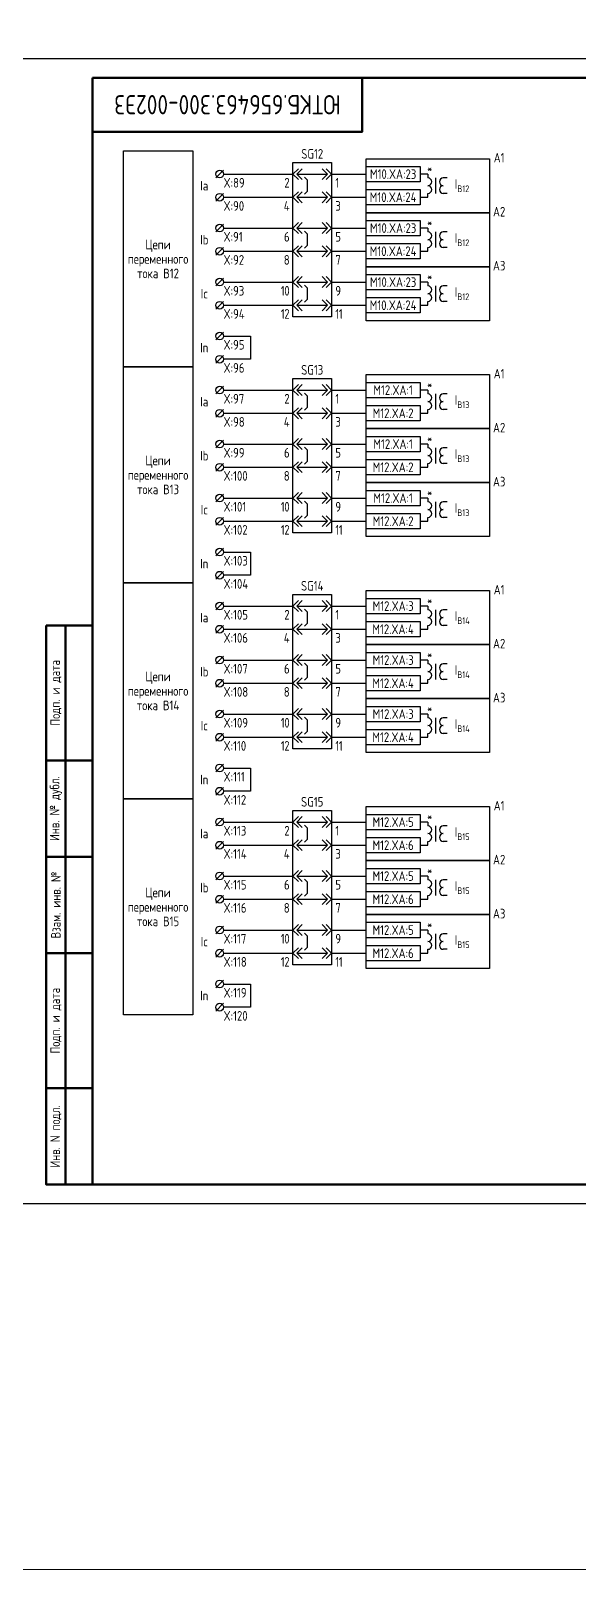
# Model space of a CAD drawing. Header units: millimetres. Extents: x -1315 to 7958, y -96 to 618.
# Drawn here: x 424 to 566, y -96 to 304.1 of the extents above; entities that cross this region are included whole.
import ezdxf

# ---------------------------------------------------------------- set-up
doc = ezdxf.new("R2010")
doc.units = ezdxf.units.MM
doc.styles.add('Gost_type_A', font='GOST_A.TTF')

# ---------------------------------------------------------------- blocks, each defined once
blk = doc.blocks.new('Штамп угловой верхний')
at = {"lineweight": 50}
blk.add_lwpolyline([(0, 0), (70, 0), (70, -14), (0, -14)], close=True, dxfattribs=at)
blk = doc.blocks.new('Формат_А3')
blk.add_lwpolyline([(-420, 297), (0, 297), (0, 0), (-420, 0)], close=True)
at = {"lineweight": 50}
blk.add_lwpolyline([(-400, 292), (-5, 292), (-5, 5), (-400, 5)], close=True, dxfattribs=at)
blk = doc.blocks.new('Штамп левый нижний')
at = {"lineweight": 50}
for points in [[(-12, 145), (-7, 145), (-7, 110), (-12, 110)], [(-7, 145), (0, 145), (0, 110), (-7, 110)], [(-12, 110), (-7, 110), (-7, 85), (-12, 85)], [(-7, 110), (0, 110), (0, 85), (-7, 85)], [(-12, 85), (-7, 85), (-7, 60), (-12, 60)], [(-7, 85), (0, 85), (0, 60), (-7, 60)], [(-12, 60), (-7, 60), (-7, 25), (-12, 25)], [(-7, 60), (0, 60), (0, 25), (-7, 25)], [(-12, 25), (-7, 25), (-7, 0), (-12, 0)], [(-7, 25), (0, 25), (0, 0), (-7, 0)]]:
    blk.add_lwpolyline(points, close=True, dxfattribs=at)
at = {"char_height": 2.5, "attachment_point": 5, "rotation": 90, "style": 'Gost_type_A'}
for s, insert, width in [('Подп. и дата', (-9.5, 127.5), 35), ('Инв. № дубл.', (-9.5, 97.5), 25), ('Взам. инв. №', (-9.5, 72.5), 25), ('Подп. и дата', (-9.5, 42.5), 35), ('Инв. N подл.', (-9.5, 12.5), 25)]:
    blk.add_mtext(s, dxfattribs=dict(at, insert=insert, width=width))
blk = doc.blocks.new('БИ_разъем')
for p, q in [((0, 0), (1.41, 1.41)), ((0, 0), (1.41, 1.41)), ((0, 0), (1.41, -1.41)), ((0, 0), (1.41, -1.41)), ((1, 0), (2.41, 1.41)), ((1, 0), (2.41, -1.41)), ((1, 0), (9, 0)), ((9, 0), (7.59, 1.41)), ((9, 0), (7.59, -1.41)), ((10, 0), (8.59, 1.41)), ((10, 0), (8.59, 1.41)), ((10, 0), (8.59, -1.41)), ((10, 0), (8.59, -1.41))]:
    blk.add_line(p, q)
blk = doc.blocks.new('БИ_перемычка')
for p, q in [((2.97, -0.79), (3.67, -1.5)), ((3.67, -1.5), (3.67, -4.5)), ((2.97, -5.21), (3.67, -4.5))]:
    blk.add_line(p, q)

msp = doc.modelspace()

# ---------------------------------------------------------------- linework, layer by layer
for p, q in [((474, 268), (472, 266)), ((474, 267), (492, 267)), ((502, 267), (511, 267)), ((527, 267), (525, 267)), ((474, 262), (472, 260)), ((474, 261), (492, 261)), ((502.17, 261), (511, 261)), ((525, 261), (527, 261)), ((474, 254), (472, 252)), ((474, 253), (492, 253)), ((502.17, 253), (511, 253)), ((527, 253), (525, 253)), ((474, 248), (472, 246)), ((474, 247), (492, 247)), ((502.17, 247), (511, 247)), ((525, 247), (527, 247)), ((474, 240), (472, 238)), ((474, 239), (492, 239)), ((502.17, 239), (511, 239)), ((527, 239), (525, 239)), ((474, 234), (472, 232)), ((474, 233), (492, 233)), ((502.17, 233), (511, 233)), ((525, 233), (527, 233)), ((474, 226), (472, 224)), ((474, 225), (481, 225)), ((481, 225), (481, 219)), ((474, 220), (472, 218)), ((481, 219), (474, 219)), ((474, 212), (472, 210)), ((474, 211), (492, 211)), ((502, 211), (511, 211)), ((527, 211), (525, 211)), ((474, 206), (472, 204)), ((474, 205), (492, 205)), ((502.17, 205), (511, 205)), ((525, 205), (527, 205)), ((474, 198), (472, 196)), ((474, 197), (492, 197)), ((502.17, 197), (511, 197)), ((527, 197), (525, 197)), ((474, 192), (472, 190)), ((474, 191), (492, 191)), ((502.17, 191), (511, 191)), ((525, 191), (527, 191)), ((474, 184), (472, 182)), ((474, 183), (492, 183)), ((502.17, 183), (511, 183)), ((527, 183), (525, 183)), ((474, 178), (472, 176)), ((474, 177), (492, 177)), ((502.17, 177), (511, 177)), ((525, 177), (527, 177)), ((474, 170), (472, 168)), ((474, 169), (481, 169)), ((481, 169), (481, 163)), ((474, 164), (472, 162)), ((481, 163), (474, 163)), ((474, 156), (472, 154)), ((474, 155), (492, 155)), ((502, 155), (511, 155)), ((527, 155), (525, 155)), ((474, 150), (472, 148)), ((474, 149), (492, 149)), ((502.17, 149), (511, 149)), ((525, 149), (527, 149)), ((474, 142), (472, 140)), ((474, 141), (492, 141)), ((502.17, 141), (511, 141)), ((527, 141), (525, 141)), ((474, 136), (472, 134)), ((474, 135), (492, 135)), ((502.17, 135), (511, 135)), ((525, 135), (527, 135)), ((474, 128), (472, 126)), ((474, 127), (492, 127)), ((502.17, 127), (511, 127)), ((527, 127), (525, 127)), ((474, 122), (472, 120)), ((474, 121), (492, 121)), ((502.17, 121), (511, 121)), ((525, 121), (527, 121)), ((474, 114), (472, 112)), ((474, 113), (481, 113)), ((481, 113), (481, 107)), ((474, 108), (472, 106)), ((481, 107), (474, 107)), ((474, 100), (472, 98)), ((474, 99), (492, 99)), ((502, 99), (511, 99)), ((527, 99), (525, 99)), ((474, 94), (472, 92)), ((474, 93), (492, 93)), ((502.17, 93), (511, 93)), ((525, 93), (527, 93)), ((474, 86), (472, 84)), ((474, 85), (492, 85)), ((502.17, 85), (511, 85)), ((527, 85), (525, 85)), ((474, 80), (472, 78)), ((474, 79), (492, 79)), ((502.17, 79), (511, 79)), ((525, 79), (527, 79)), ((474, 72), (472, 70)), ((474, 71), (492, 71)), ((502.17, 71), (511, 71)), ((527, 71), (525, 71)), ((474, 66), (472, 64)), ((474, 65), (492, 65)), ((502.17, 65), (511, 65)), ((525, 65), (527, 65)), ((474, 58), (472, 56)), ((474, 57), (481, 57)), ((481, 57), (481, 51)), ((474, 52), (472, 50)), ((481, 51), (474, 51))]:
    msp.add_line(p, q)
at = {"ltscale": 4}
for p, q in [((527, 267), (527, 266)), ((527, 266.5), (527, 266)), ((529, 266), (529, 262)), ((529, 266), (529, 262)), ((532, 266), (531, 266)), ((532, 266), (531, 266)), ((527, 261), (527, 262)), ((532, 262), (531, 262)), ((532, 262), (531, 262)), ((527, 253), (527, 252)), ((527, 252.5), (527, 252)), ((529, 252), (529, 248)), ((529, 252), (529, 248)), ((532, 252), (531, 252)), ((532, 252), (531, 252)), ((527, 247), (527, 248)), ((532, 248), (531, 248)), ((532, 248), (531, 248)), ((527, 239), (527, 238)), ((527, 238.5), (527, 238)), ((529, 238), (529, 234)), ((529, 238), (529, 234)), ((532, 238), (531, 238)), ((532, 238), (531, 238)), ((527, 233), (527, 234)), ((532, 234), (531, 234)), ((532, 234), (531, 234)), ((527, 211), (527, 210)), ((527, 210.5), (527, 210)), ((529, 210), (529, 206)), ((529, 210), (529, 206)), ((532, 210), (531, 210)), ((532, 210), (531, 210)), ((527, 205), (527, 206)), ((532, 206), (531, 206)), ((532, 206), (531, 206)), ((527, 197), (527, 196)), ((527, 196.5), (527, 196)), ((529, 196), (529, 192)), ((529, 196), (529, 192)), ((532, 196), (531, 196)), ((532, 196), (531, 196)), ((527, 191), (527, 192)), ((532, 192), (531, 192)), ((532, 192), (531, 192)), ((527, 183), (527, 182)), ((527, 182.5), (527, 182)), ((529, 182), (529, 178)), ((529, 182), (529, 178)), ((532, 182), (531, 182)), ((532, 182), (531, 182)), ((527, 177), (527, 178)), ((532, 178), (531, 178)), ((532, 178), (531, 178)), ((527, 155), (527, 154)), ((527, 154.5), (527, 154)), ((529, 154), (529, 150)), ((529, 154), (529, 150)), ((532, 154), (531, 154)), ((532, 154), (531, 154)), ((527, 149), (527, 150)), ((532, 150), (531, 150)), ((532, 150), (531, 150)), ((527, 141), (527, 140)), ((527, 140.5), (527, 140)), ((529, 140), (529, 136)), ((529, 140), (529, 136)), ((532, 140), (531, 140)), ((532, 140), (531, 140)), ((527, 135), (527, 136)), ((532, 136), (531, 136)), ((532, 136), (531, 136)), ((527, 127), (527, 126)), ((527, 126.5), (527, 126)), ((529, 126), (529, 122)), ((529, 126), (529, 122)), ((532, 126), (531, 126)), ((532, 126), (531, 126)), ((527, 121), (527, 122)), ((532, 122), (531, 122)), ((532, 122), (531, 122)), ((527, 99), (527, 98)), ((527, 98.5), (527, 98)), ((529, 98), (529, 94)), ((529, 98), (529, 94)), ((532, 98), (531, 98)), ((532, 98), (531, 98)), ((527, 93), (527, 94)), ((532, 94), (531, 94)), ((532, 94), (531, 94)), ((527, 85), (527, 84)), ((527, 84.5), (527, 84)), ((529, 84), (529, 80)), ((529, 84), (529, 80)), ((532, 84), (531, 84)), ((532, 84), (531, 84)), ((527, 79), (527, 80)), ((532, 80), (531, 80)), ((532, 80), (531, 80)), ((527, 71), (527, 70)), ((527, 70.5), (527, 70)), ((529, 70), (529, 66)), ((529, 70), (529, 66)), ((532, 70), (531, 70)), ((532, 70), (531, 70)), ((527, 65), (527, 66)), ((532, 66), (531, 66)), ((532, 66), (531, 66))]:
    msp.add_line(p, q, dxfattribs=at)
for points in [[(-1315, 612), (7958.16, 618), (7958.16, -90), (-1315, -96)], [(466, 217), (448, 217), (448, 273), (466, 273)], [(492, 270), (502, 270), (502, 230), (492, 230)], [(511, 271), (543, 271), (543, 257), (511, 257)], [(511, 269), (525, 269), (525, 265), (511, 265)], [(511, 263), (525, 263), (525, 259), (511, 259)], [(511, 257), (543, 257), (543, 243), (511, 243)], [(511, 255), (525, 255), (525, 251), (511, 251)], [(511, 249), (525, 249), (525, 245), (511, 245)], [(511, 243), (543, 243), (543, 229), (511, 229)], [(511, 241), (525, 241), (525, 237), (511, 237)], [(511, 235), (525, 235), (525, 231), (511, 231)], [(466, 161), (448, 161), (448, 217), (466, 217)], [(492, 214), (502, 214), (502, 174), (492, 174)], [(511, 215), (543, 215), (543, 201), (511, 201)], [(511, 213), (525, 213), (525, 209), (511, 209)], [(511, 207), (525, 207), (525, 203), (511, 203)], [(511, 201), (543, 201), (543, 187), (511, 187)], [(511, 199), (525, 199), (525, 195), (511, 195)], [(511, 193), (525, 193), (525, 189), (511, 189)], [(511, 187), (543, 187), (543, 173), (511, 173)], [(511, 185), (525, 185), (525, 181), (511, 181)], [(511, 179), (525, 179), (525, 175), (511, 175)], [(466, 105), (448, 105), (448, 161), (466, 161)], [(492, 158), (502, 158), (502, 118), (492, 118)], [(511, 159), (543, 159), (543, 145), (511, 145)], [(511, 157), (525, 157), (525, 153), (511, 153)], [(511, 151), (525, 151), (525, 147), (511, 147)], [(511, 145), (543, 145), (543, 131), (511, 131)], [(511, 143), (525, 143), (525, 139), (511, 139)], [(511, 137), (525, 137), (525, 133), (511, 133)], [(511, 131), (543, 131), (543, 117), (511, 117)], [(511, 129), (525, 129), (525, 125), (511, 125)], [(511, 123), (525, 123), (525, 119), (511, 119)], [(466, 49), (448, 49), (448, 105), (466, 105)], [(492, 102), (502, 102), (502, 62), (492, 62)], [(511, 103), (543, 103), (543, 89), (511, 89)], [(511, 101), (525, 101), (525, 97), (511, 97)], [(511, 95), (525, 95), (525, 91), (511, 91)], [(511, 89), (543, 89), (543, 75), (511, 75)], [(511, 87), (525, 87), (525, 83), (511, 83)], [(511, 81), (525, 81), (525, 77), (511, 77)], [(511, 75), (543, 75), (543, 61), (511, 61)], [(511, 73), (525, 73), (525, 69), (511, 69)], [(511, 67), (525, 67), (525, 63), (511, 63)]]:
    msp.add_lwpolyline(points, close=True)
for centre in [(473, 267), (473, 261), (473, 253), (473, 247), (473, 239), (473, 233), (473, 225), (473, 219), (473, 211), (473, 205), (473, 197), (473, 191), (473, 183), (473, 177), (473, 169), (473, 163), (473, 155), (473, 149), (473, 141), (473, 135), (473, 127), (473, 121), (473, 113), (473, 107), (473, 99), (473, 93), (473, 85), (473, 79), (473, 71), (473, 65), (473, 57), (473, 51)]:
    msp.add_circle(centre, 1)
for centre, start, end in [((527, 265), 270, 90), ((527, 265), 270, 90), ((531, 265), 90, 270), ((531, 265), 90, 270), ((527, 263), 270, 90), ((527, 263), 270, 90), ((531, 263), 90, 270), ((531, 263), 90, 270), ((527, 251), 270, 90), ((527, 251), 270, 90), ((527, 249), 270, 90), ((527, 249), 270, 90), ((531, 251), 90, 270), ((531, 251), 90, 270), ((531, 249), 90, 270), ((531, 249), 90, 270), ((527, 237), 270, 90), ((527, 237), 270, 90), ((531, 237), 90, 270), ((531, 237), 90, 270), ((527, 235), 270, 90), ((527, 235), 270, 90), ((531, 235), 90, 270), ((531, 235), 90, 270), ((527, 209), 270, 90), ((527, 209), 270, 90), ((531, 209), 90, 270), ((531, 209), 90, 270), ((527, 207), 270, 90), ((527, 207), 270, 90), ((531, 207), 90, 270), ((531, 207), 90, 270), ((527, 195), 270, 90), ((527, 195), 270, 90), ((527, 193), 270, 90), ((527, 193), 270, 90), ((531, 195), 90, 270), ((531, 195), 90, 270), ((531, 193), 90, 270), ((531, 193), 90, 270), ((527, 181), 270, 90), ((527, 181), 270, 90), ((531, 181), 90, 270), ((531, 181), 90, 270), ((527, 179), 270, 90), ((527, 179), 270, 90), ((531, 179), 90, 270), ((531, 179), 90, 270), ((527, 153), 270, 90), ((527, 153), 270, 90), ((531, 153), 90, 270), ((531, 153), 90, 270), ((527, 151), 270, 90), ((527, 151), 270, 90), ((531, 151), 90, 270), ((531, 151), 90, 270), ((527, 139), 270, 90), ((527, 139), 270, 90), ((527, 137), 270, 90), ((527, 137), 270, 90), ((531, 139), 90, 270), ((531, 139), 90, 270), ((531, 137), 90, 270), ((531, 137), 90, 270), ((527, 125), 270, 90), ((527, 125), 270, 90), ((531, 125), 90, 270), ((531, 125), 90, 270), ((527, 123), 270, 90), ((527, 123), 270, 90), ((531, 123), 90, 270), ((531, 123), 90, 270), ((527, 97), 270, 90), ((527, 97), 270, 90), ((531, 97), 90, 270), ((531, 97), 90, 270), ((527, 95), 270, 90), ((527, 95), 270, 90), ((531, 95), 90, 270), ((531, 95), 90, 270), ((527, 83), 270, 90), ((527, 83), 270, 90), ((527, 81), 270, 90), ((527, 81), 270, 90), ((531, 83), 90, 270), ((531, 83), 90, 270), ((531, 81), 90, 270), ((531, 81), 90, 270), ((527, 69), 270, 90), ((527, 69), 270, 90), ((531, 69), 90, 270), ((531, 69), 90, 270), ((527, 67), 270, 90), ((527, 67), 270, 90), ((531, 67), 90, 270), ((531, 67), 90, 270)]:
    msp.add_arc(centre, 1, start, end, dxfattribs=at)

# ---------------------------------------------------------------- block references
for name, p in [('Формат_А3', (840, 0)), ('Штамп угловой верхний', (440, 292)), ('БИ_разъем', (492, 267)), ('БИ_перемычка', (492, 267)), ('БИ_разъем', (492, 261)), ('БИ_разъем', (492, 253)), ('БИ_перемычка', (492, 253)), ('БИ_разъем', (492, 247)), ('БИ_разъем', (492, 239)), ('БИ_перемычка', (492, 239)), ('БИ_разъем', (492, 233)), ('БИ_разъем', (492, 211)), ('БИ_перемычка', (492, 211)), ('БИ_разъем', (492, 205)), ('БИ_разъем', (492, 197)), ('БИ_перемычка', (492, 197)), ('БИ_разъем', (492, 191)), ('БИ_разъем', (492, 183)), ('БИ_перемычка', (492, 183)), ('БИ_разъем', (492, 177)), ('БИ_разъем', (492, 155)), ('БИ_перемычка', (492, 155)), ('Штамп левый нижний', (440, 5)), ('БИ_разъем', (492, 149)), ('БИ_разъем', (492, 141)), ('БИ_перемычка', (492, 141)), ('БИ_разъем', (492, 135)), ('БИ_разъем', (492, 127)), ('БИ_перемычка', (492, 127)), ('БИ_разъем', (492, 121)), ('БИ_разъем', (492, 99)), ('БИ_перемычка', (492, 99)), ('БИ_разъем', (492, 93)), ('БИ_разъем', (492, 85)), ('БИ_перемычка', (492, 85)), ('БИ_разъем', (492, 79)), ('БИ_разъем', (492, 71)), ('БИ_перемычка', (492, 71)), ('БИ_разъем', (492, 65))]:
    msp.add_blockref(name, p)

# ---------------------------------------------------------------- texts
at = {"insert": (475, 285), "char_height": 5, "width": 70, "attachment_point": 5, "rotation": 180, "style": 'Gost_type_A'}
msp.add_mtext('ЮТКБ.656463.300-002Э3', dxfattribs=at)
at = {"char_height": 2.5, "line_spacing_factor": 0.9, "style": 'Gost_type_A'}
for s, insert, width, attachment_point in [('SG12', (497, 271), 10, 8), ('A1', (545.5, 270), 35, 8), ('Ia', (469, 264), 6, 5), ('X:89', (474, 266), 10, 1), ('{\\T0.9;2}', (491, 266), 5, 3), ('{\\T0.9;1}', (503, 266), 5, 1), ('X:90', (474, 260), 10, 1), ('{\\T0.9;4}', (491, 260), 5, 3), ('{\\T0.9;3}', (503, 260), 5, 1), ('A2', (545.5, 256), 35, 8), ('Цепи переменного тока В12', (457, 245), 18, 5), ('Ib', (469, 250), 6, 5), ('X:91', (474, 252), 10, 1), ('{\\T0.9;6}', (491, 252), 5, 3), ('{\\T0.9;5}', (503, 252), 5, 1), ('X:92', (474, 246), 10, 1), ('{\\T0.9;8}', (491, 246), 5, 3), ('{\\T0.9;7}', (503, 246), 5, 1), ('A3', (545.5, 242), 35, 8), ('Ic', (469, 236), 6, 5), ('X:93', (474, 238), 10, 1), ('{\\T0.9;10}', (491, 238), 5, 3), ('{\\T0.9;9}', (503, 238), 5, 1), ('X:94', (474, 232), 10, 1), ('{\\T0.9;12}', (491, 232), 5, 3), ('{\\T0.9;11}', (503, 232), 5, 1), ('In', (469, 222), 6, 5), ('X:95', (474, 224), 10, 1), ('X:96', (474, 218), 10, 1), ('SG13', (497, 215), 10, 8), ('A1', (545.5, 214), 35, 8), ('Ia', (469, 208), 6, 5), ('X:97', (474, 210), 10, 1), ('{\\T0.9;2}', (491, 210), 5, 3), ('{\\T0.9;1}', (503, 210), 5, 1), ('X:98', (474, 204), 10, 1), ('{\\T0.9;4}', (491, 204), 5, 3), ('{\\T0.9;3}', (503, 204), 5, 1), ('A2', (545.5, 200), 35, 8), ('Цепи переменного тока В13', (457, 189), 18, 5), ('Ib', (469, 194), 6, 5), ('X:99', (474, 196), 10, 1), ('{\\T0.9;6}', (491, 196), 5, 3), ('{\\T0.9;5}', (503, 196), 5, 1), ('X:100', (474, 190), 10, 1), ('{\\T0.9;8}', (491, 190), 5, 3), ('{\\T0.9;7}', (503, 190), 5, 1), ('A3', (545.5, 186), 35, 8), ('Ic', (469, 180), 6, 5), ('X:101', (474, 182), 10, 1), ('{\\T0.9;10}', (491, 182), 5, 3), ('{\\T0.9;9}', (503, 182), 5, 1), ('X:102', (474, 176), 10, 1), ('{\\T0.9;12}', (491, 176), 5, 3), ('{\\T0.9;11}', (503, 176), 5, 1), ('In', (469, 166), 6, 5), ('X:103', (474, 168), 10, 1), ('X:104', (474, 162), 10, 1), ('SG14', (497, 159), 10, 8), ('A1', (545.5, 158), 35, 8), ('Ia', (469, 152), 6, 5), ('X:105', (474, 154), 10, 1), ('{\\T0.9;2}', (491, 154), 5, 3), ('{\\T0.9;1}', (503, 154), 5, 1), ('X:106', (474, 148), 10, 1), ('{\\T0.9;4}', (491, 148), 5, 3), ('{\\T0.9;3}', (503, 148), 5, 1), ('A2', (545.5, 144), 35, 8), ('Цепи переменного тока В14', (457, 133), 18, 5), ('Ib', (469, 138), 6, 5), ('X:107', (474, 140), 10, 1), ('{\\T0.9;6}', (491, 140), 5, 3), ('{\\T0.9;5}', (503, 140), 5, 1), ('X:108', (474, 134), 10, 1), ('{\\T0.9;8}', (491, 134), 5, 3), ('{\\T0.9;7}', (503, 134), 5, 1), ('A3', (545.5, 130), 35, 8), ('Ic', (469, 124), 6, 5), ('X:109', (474, 126), 10, 1), ('{\\T0.9;10}', (491, 126), 5, 3), ('{\\T0.9;9}', (503, 126), 5, 1), ('X:110', (474, 120), 10, 1), ('{\\T0.9;12}', (491, 120), 5, 3), ('{\\T0.9;11}', (503, 120), 5, 1), ('In', (469, 110), 6, 5), ('X:111', (474, 112), 10, 1), ('X:112', (474, 106), 10, 1), ('SG15', (497, 103), 10, 8), ('A1', (545.5, 102), 35, 8), ('Ia', (469, 96), 6, 5), ('X:113', (474, 98), 10, 1), ('{\\T0.9;2}', (491, 98), 5, 3), ('{\\T0.9;1}', (503, 98), 5, 1), ('X:114', (474, 92), 10, 1), ('{\\T0.9;4}', (491, 92), 5, 3), ('{\\T0.9;3}', (503, 92), 5, 1), ('A2', (545.5, 88), 35, 8), ('Цепи переменного тока В15', (457, 77), 18, 5), ('Ib', (469, 82), 6, 5), ('X:115', (474, 84), 10, 1), ('{\\T0.9;6}', (491, 84), 5, 3), ('{\\T0.9;5}', (503, 84), 5, 1), ('X:116', (474, 78), 10, 1), ('{\\T0.9;8}', (491, 78), 5, 3), ('{\\T0.9;7}', (503, 78), 5, 1), ('A3', (545.5, 74), 35, 8), ('Ic', (469, 68), 6, 5), ('X:117', (474, 70), 10, 1), ('{\\T0.9;10}', (491, 70), 5, 3), ('{\\T0.9;9}', (503, 70), 5, 1), ('X:118', (474, 64), 10, 1), ('{\\T0.9;12}', (491, 64), 5, 3), ('{\\T0.9;11}', (503, 64), 5, 1), ('In', (469, 54), 6, 5), ('X:119', (474, 56), 10, 1), ('X:120', (474, 50), 10, 1)]:
    msp.add_mtext(s, dxfattribs=dict(at, insert=insert, width=width, attachment_point=attachment_point))
at = {"char_height": 2.5, "style": 'Gost_type_A'}
for s, insert, width, attachment_point in [('M10.XA:23', (518, 267), 14, 5), ('*', (527.5, 268.5), 3, 5), ('\\A1;I{\\H0.7x;\\S^ В12;}', (534, 264), 8, 4), ('M10.XA:24', (517.99, 261), 14.018, 5), ('M10.XA:23', (518, 253), 14, 5), ('*', (527.5, 254.5), 3, 5), ('M10.XA:24', (517.99, 247), 14.018, 5), ('\\A1;I{\\H0.7x;\\S^ В12;}', (534, 250), 8, 4), ('M10.XA:23', (518, 239), 14, 5), ('*', (527.5, 240.5), 3, 5), ('\\A1;I{\\H0.7x;\\S^ В12;}', (534, 236), 8, 4), ('M10.XA:24', (517.99, 233), 14.018, 5), ('M12.XA:1', (518, 211), 14, 5), ('*', (527.5, 212.5), 3, 5), ('\\A1;I{\\H0.7x;\\S^ В13;}', (534, 208), 8, 4), ('M12.XA:2', (517.99, 204.99), 14.018, 5), ('M12.XA:1', (518, 197), 14, 5), ('*', (527.5, 198.5), 3, 5), ('M12.XA:2', (517.99, 190.99), 14.018, 5), ('\\A1;I{\\H0.7x;\\S^ В13;}', (534, 194), 8, 4), ('M12.XA:1', (518, 183), 14, 5), ('*', (527.5, 184.5), 3, 5), ('\\A1;I{\\H0.7x;\\S^ В13;}', (534, 180), 8, 4), ('M12.XA:2', (517.99, 176.99), 14.018, 5), ('M12.XA:3', (518, 155), 14, 5), ('*', (527.5, 156.5), 3, 5), ('\\A1;I{\\H0.7x;\\S^ В14;}', (534, 152), 8, 4), ('M12.XA:4', (517.99, 148.99), 14.018, 5), ('M12.XA:3', (518, 141), 14, 5), ('*', (527.5, 142.5), 3, 5), ('M12.XA:4', (517.99, 134.99), 14.018, 5), ('\\A1;I{\\H0.7x;\\S^ В14;}', (534, 138), 8, 4), ('M12.XA:3', (518, 127), 14, 5), ('*', (527.5, 128.5), 3, 5), ('\\A1;I{\\H0.7x;\\S^ В14;}', (534, 124), 8, 4), ('M12.XA:4', (517.99, 120.99), 14.018, 5), ('M12.XA:5', (518, 99), 14, 5), ('*', (527.5, 100.5), 3, 5), ('\\A1;I{\\H0.7x;\\S^ В15;}', (534, 96), 8, 4), ('M12.XA:6', (517.99, 92.99), 14.018, 5), ('M12.XA:5', (518, 85), 14, 5), ('*', (527.5, 86.5), 3, 5), ('M12.XA:6', (517.99, 78.99), 14.018, 5), ('\\A1;I{\\H0.7x;\\S^ В15;}', (534, 82), 8, 4), ('M12.XA:5', (518, 71), 14, 5), ('*', (527.5, 72.5), 3, 5), ('\\A1;I{\\H0.7x;\\S^ В15;}', (534, 68), 8, 4), ('M12.XA:6', (517.99, 64.99), 14.018, 5)]:
    msp.add_mtext(s, dxfattribs=dict(at, insert=insert, width=width, attachment_point=attachment_point))

doc.saveas('drawing.dxf')
